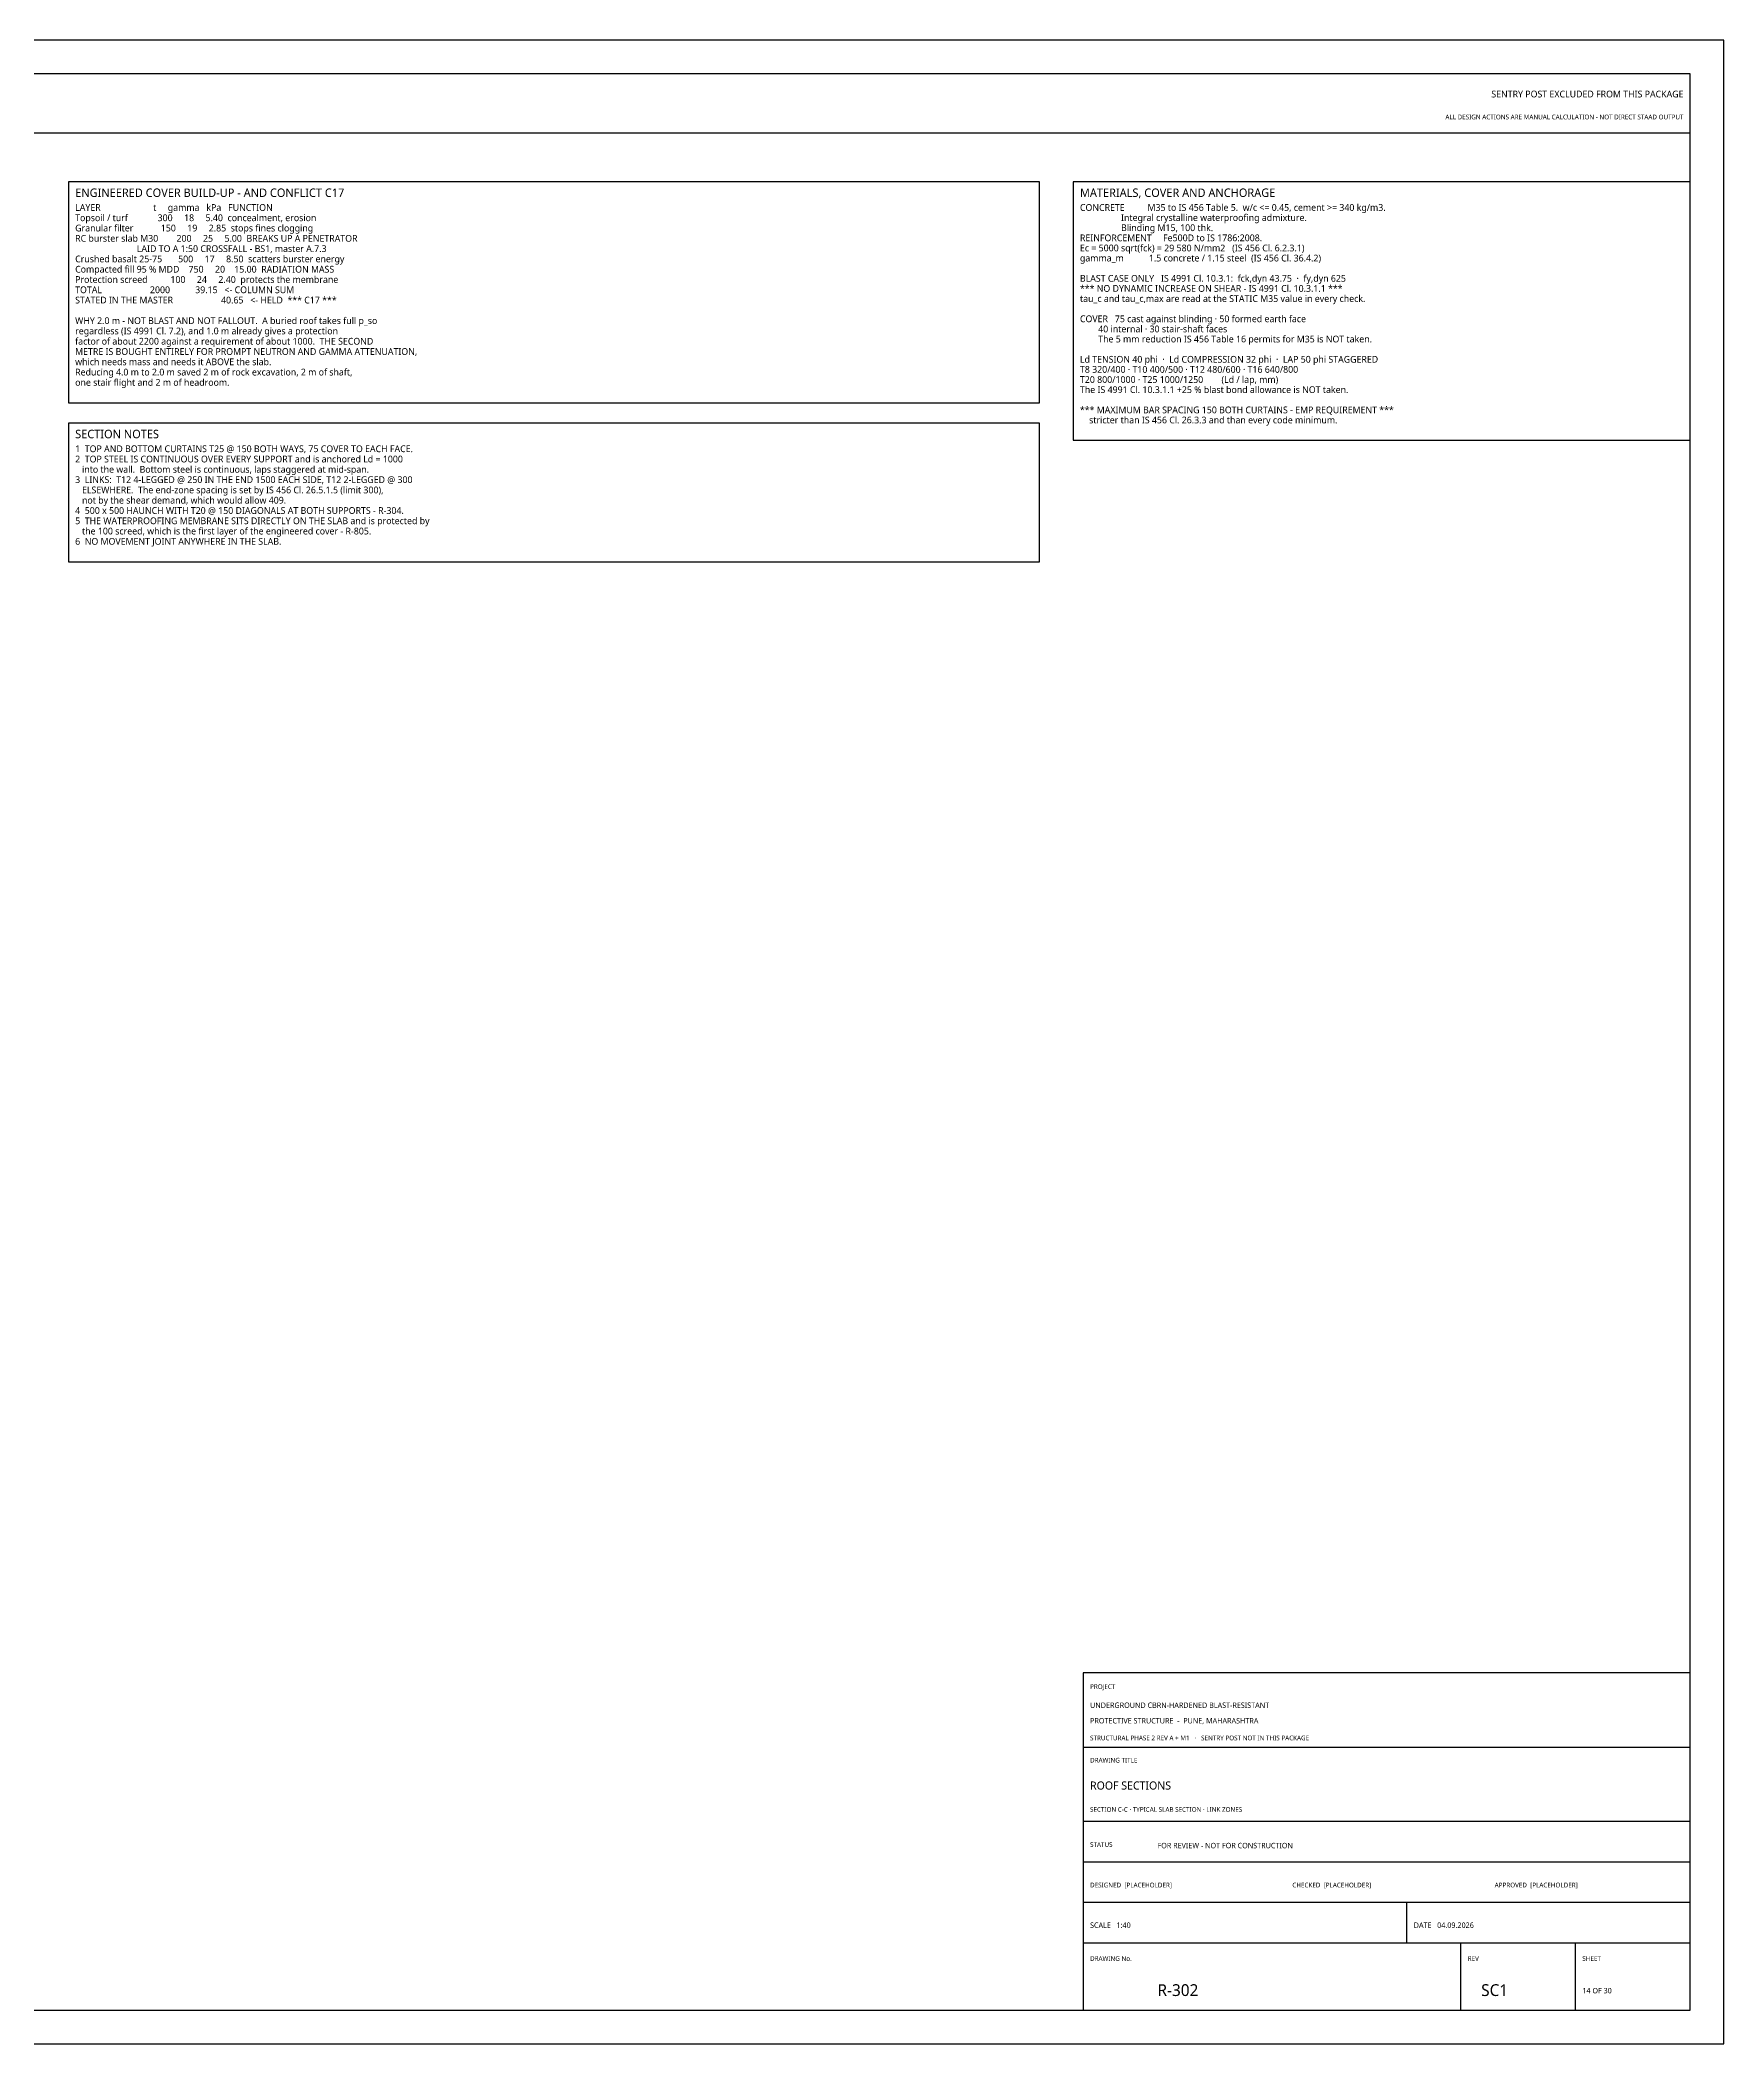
# Model space of a CAD drawing. Header units: millimetres. Extents: x 0 to 841, y 0 to 594.
# Drawn here: x 342 to 841, y 0 to 594 of the extents above; entities that cross this region are included whole.
import ezdxf
from ezdxf.enums import TextEntityAlignment as Align

# ---------------------------------------------------------------- set-up
doc = ezdxf.new("R2010")
doc.units = ezdxf.units.MM
for name, color, linetype in [('S-BLAST', 1, 'Continuous'), ('S-NOTE', 7, 'Continuous'), ('S-TITLE', 7, 'Continuous')]:
    doc.layers.add(name, color=color, linetype=linetype)
doc.styles.add('OpenSans', font='OpenSans-Regular.ttf')

msp = doc.modelspace()

# ---------------------------------------------------------------- linework, layer by layer
at = {"layer": 'S-TITLE'}
for p, q in [((10, 566.5), (831, 566.5)), ((651, 88), (831, 88)), ((651, 66), (831, 66)), ((651, 54), (831, 54)), ((651, 42), (831, 42)), ((747, 30), (747, 42)), ((651, 30), (831, 30)), ((763, 10), (763, 30)), ((797, 10), (797, 30))]:
    msp.add_line(p, q, dxfattribs=at)
for points in [[(0, 0), (841, 0), (841, 594), (0, 594)], [(10, 10), (831, 10), (831, 584), (10, 584)], [(350, 486.475), (638, 486.475), (638, 552), (350, 552)], [(648, 475.375), (831, 475.375), (831, 552), (648, 552)], [(350, 439.35), (638, 439.35), (638, 480.475), (350, 480.475)], [(651, 10), (831, 10), (831, 110), (651, 110)]]:
    msp.add_lwpolyline(points, close=True, dxfattribs=at)

# ---------------------------------------------------------------- texts
at = {"layer": 'S-BLAST', "style": 'OpenSans'}
for s, height, p in [('SENTRY POST EXCLUDED FROM THIS PACKAGE', 2, (829, 577)), ('ALL DESIGN ACTIONS ARE MANUAL CALCULATION - NOT DIRECT STAAD OUTPUT', 1.4, (829, 570.5))]:
    msp.add_text(s, height=height, dxfattribs=at).set_placement(p, align=Align.RIGHT)
msp.add_text('FOR REVIEW - NOT FOR CONSTRUCTION', height=1.6, dxfattribs=at).set_placement((673, 58))
at = {"layer": 'S-NOTE', "style": 'OpenSans'}
for s, p in [('Topsoil / turf             300     18     5.40  concealment, erosion', (352, 540.325)), ('LAYER                       t     gamma   kPa   FUNCTION', (352, 543.375)), ('CONCRETE          M35 to IS 456 Table 5.  w/c <= 0.45, cement >= 340 kg/m3.', (650, 543.375)), ('                  Integral crystalline waterproofing admixture.', (650, 540.375)), ('Granular filter            150     19     2.85  stops fines clogging', (352, 537.275)), ('RC burster slab M30        200     25     5.00  BREAKS UP A PENETRATOR', (352, 534.225)), ('REINFORCEMENT     Fe500D to IS 1786:2008.', (650, 534.375)), ('                  Blinding M15, 100 thk.', (650, 537.375)), ('Crushed basalt 25-75       500     17     8.50  scatters burster energy', (352, 528.125)), ('                           LAID TO A 1:50 CROSSFALL - BS1, master A.7.3', (352, 531.175)), ('gamma_m           1.5 concrete / 1.15 steel  (IS 456 Cl. 36.4.2)', (650, 528.375)), ('Ec = 5000 sqrt(fck) = 29 580 N/mm2   (IS 456 Cl. 6.2.3.1)', (650, 531.375)), ('Compacted fill 95 % MDD    750     20    15.00  RADIATION MASS', (352, 525.075)), ('Protection screed          100     24     2.40  protects the membrane', (352, 522.025)), ('BLAST CASE ONLY   IS 4991 Cl. 10.3.1:  fck,dyn 43.75  ·  fy,dyn 625', (650, 522.375)), ('TOTAL                     2000           39.15   <- COLUMN SUM', (352, 518.975)), ('STATED IN THE MASTER                     40.65   <- HELD  *** C17 ***', (352, 515.925)), ('tau_c and tau_c,max are read at the STATIC M35 value in every check.', (650, 516.375)), ('*** NO DYNAMIC INCREASE ON SHEAR - IS 4991 Cl. 10.3.1.1 ***', (650, 519.375)), ('WHY 2.0 m - NOT BLAST AND NOT FALLOUT.  A buried roof takes full p_so', (352, 509.825)), ('COVER   75 cast against blinding · 50 formed earth face', (650, 510.375)), ('factor of about 2200 against a requirement of about 1000.  THE SECOND', (352, 503.725)), ('regardless (IS 4991 Cl. 7.2), and 1.0 m already gives a protection', (352, 506.775)), ('        The 5 mm reduction IS 456 Table 16 permits for M35 is NOT taken.', (650, 504.375)), ('        40 internal · 30 stair-shaft faces', (650, 507.375)), ('which needs mass and needs it ABOVE the slab.', (352, 497.625)), ('METRE IS BOUGHT ENTIRELY FOR PROMPT NEUTRON AND GAMMA ATTENUATION,', (352, 500.675)), ('Ld TENSION 40 phi  ·  Ld COMPRESSION 32 phi  ·  LAP 50 phi STAGGERED', (650, 498.375)), ('one stair flight and 2 m of headroom.', (352, 491.525)), ('Reducing 4.0 m to 2.0 m saved 2 m of rock excavation, 2 m of shaft,', (352, 494.575)), ('T8 320/400 · T10 400/500 · T12 480/600 · T16 640/800', (650, 495.375)), ('T20 800/1000 · T25 1000/1250        (Ld / lap, mm)', (650, 492.375)), ('The IS 4991 Cl. 10.3.1.1 +25 % blast bond allowance is NOT taken.', (650, 489.375)), ('*** MAXIMUM BAR SPACING 150 BOTH CURTAINS - EMP REQUIREMENT ***', (650, 483.375)), ('    stricter than IS 456 Cl. 26.3.3 and than every code minimum.', (650, 480.375)), ('2  TOP STEEL IS CONTINUOUS OVER EVERY SUPPORT and is anchored Ld = 1000', (352, 468.8)), ('1  TOP AND BOTTOM CURTAINS T25 @ 150 BOTH WAYS, 75 COVER TO EACH FACE.', (352, 471.85)), ('3  LINKS:  T12 4-LEGGED @ 250 IN THE END 1500 EACH SIDE, T12 2-LEGGED @ 300', (352, 462.7)), ('   into the wall.  Bottom steel is continuous, laps staggered at mid-span.', (352, 465.75)), ('   not by the shear demand, which would allow 409.', (352, 456.6)), ('   ELSEWHERE.  The end-zone spacing is set by IS 456 Cl. 26.5.1.5 (limit 300),', (352, 459.65)), ('4  500 x 500 HAUNCH WITH T20 @ 150 DIAGONALS AT BOTH SUPPORTS - R-304.', (352, 453.55)), ('5  THE WATERPROOFING MEMBRANE SITS DIRECTLY ON THE SLAB and is protected by', (352, 450.5)), ('6  NO MOVEMENT JOINT ANYWHERE IN THE SLAB.', (352, 444.4)), ('   the 100 screed, which is the first layer of the engineered cover - R-805.', (352, 447.45))]:
    msp.add_text(s, height=2, dxfattribs=at).set_placement(p)
at = {"layer": 'S-TITLE', "style": 'OpenSans'}
for s, height, p in [('ENGINEERED COVER BUILD-UP - AND CONFLICT C17', 2.5, (352, 547.5)), ('MATERIALS, COVER AND ANCHORAGE', 2.5, (650, 547.5)), ('SECTION NOTES', 2.5, (352, 475.975)), ('PROJECT', 1.4, (653, 105.2)), ('UNDERGROUND CBRN-HARDENED BLAST-RESISTANT', 1.6, (653, 99.6)), ('PROTECTIVE STRUCTURE  -  PUNE, MAHARASHTRA', 1.6, (653, 95)), ('STRUCTURAL PHASE 2 REV A + M1   ·   SENTRY POST NOT IN THIS PACKAGE', 1.4, (653, 90)), ('DRAWING TITLE', 1.4, (653, 83.4)), ('ROOF SECTIONS', 2.4, (653, 75.4)), ('SECTION C-C · TYPICAL SLAB SECTION · LINK ZONES', 1.4, (653, 68.8)), ('STATUS', 1.4, (653, 58.4)), ('DESIGNED  [PLACEHOLDER]', 1.4, (653, 46.4)), ('CHECKED  [PLACEHOLDER]', 1.4, (713, 46.4)), ('APPROVED  [PLACEHOLDER]', 1.4, (773, 46.4)), ('SCALE   1:40', 1.6, (653, 34.4)), ('DATE   04.09.2026', 1.6, (749, 34.4)), ('DRAWING No.', 1.4, (653, 24.6)), ('REV', 1.4, (765, 24.6)), ('SHEET', 1.4, (799, 24.6)), ('R-302', 3.5, (673, 14.2)), ('SC1', 3.5, (769, 14.2)), ('14 OF 30', 1.6, (799, 15))]:
    msp.add_text(s, height=height, dxfattribs=at).set_placement(p)

doc.saveas('drawing.dxf')
